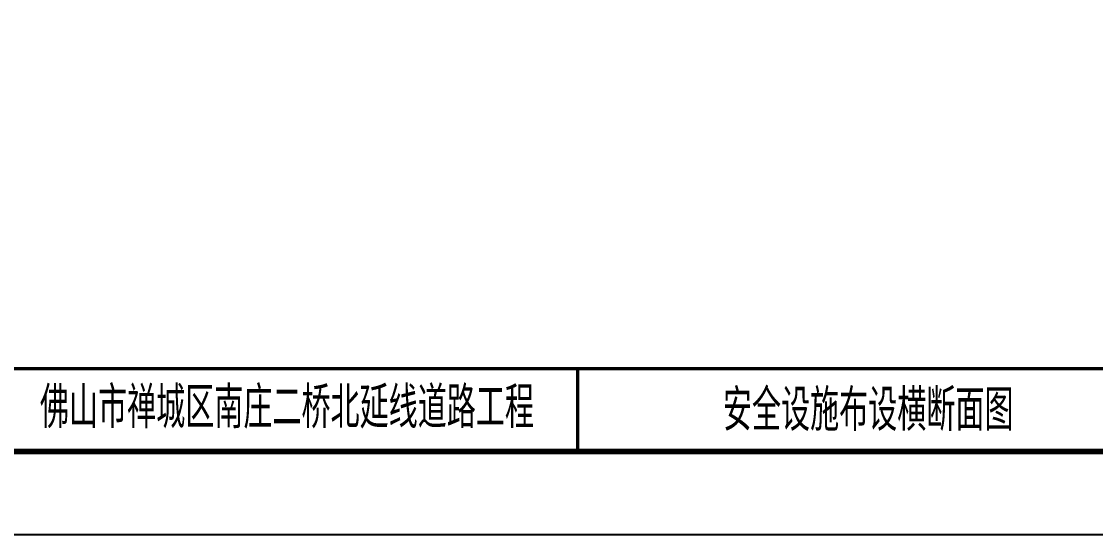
# Model space of a CAD drawing. Extents: x -941089 to 947074, y -2579987 to 8.
# Drawn here: x 2055.7 to 2185.1, y -288.8 to -227 of the extents above; entities that cross this region are included whole.
import ezdxf
from ezdxf.enums import TextEntityAlignment as Align

# ---------------------------------------------------------------- set-up
doc = ezdxf.new("R2010")
doc.units = 0
doc.header["$LTSCALE"] = 5
doc.layers.get('0').update_dxf_attribs({"linetype": 'CONTINUOUS'})
doc.layers.add('图框', color=7, linetype='CONTINUOUS')
doc.layers.add('尺寸标注', color=7, linetype='CONTINUOUS')
doc.styles.get("Standard").update_dxf_attribs({"font": 'simplex1.shx', "width": 0.7, "bigfont": 'hztxt.shx'})

# ---------------------------------------------------------------- blocks, each defined once
blk = doc.blocks.new('series')
at = {"width": 0.75}
for tag, height, p in [('页码', 4, (-35, -19)), ('图名', 5, (-220, -282)), ('图号', 5, (-20, -282))]:
    blk.add_attdef(tag, text='', height=height, dxfattribs=at).set_placement(p, align=Align.MIDDLE_CENTER)
blk = doc.blocks.new('123')
at = {"layer": '图框'}
blk.add_lwpolyline([(2377.69, -288.85), (2377.69, 8.15), (1957.69, 8.15), (1957.69, -288.85)], close=True, dxfattribs=at)

msp = doc.modelspace()

# ---------------------------------------------------------------- linework, layer by layer
at = {"layer": '图框'}
for points, const_width in [([(2367.68936, -1.84829), (1987.68936, -1.84829), (1987.68936, -278.84829), (2367.68936, -278.84829), (2367.68936, -1.84829)], 0.7), ([(1987.68936, -268.84829), (2367.68936, -268.84829)], 0.4), ([(2122.68936, -278.84829), (2122.68936, -268.84829)], 0.4)]:
    msp.add_lwpolyline(points, dxfattribs=dict(at, const_width=const_width))

# ---------------------------------------------------------------- block references
ref = msp.add_blockref('series', (2377.68936, 8.15171), dxfattribs=at)
ref.add_attrib('图名', '安全设施布设横断面图', dxfattribs={"layer": '0', "height": 5, "width": 0.7}).set_placement((2157.68936, -273.84829), align=Align.MIDDLE_CENTER)
at = {"layer": '尺寸标注'}
msp.add_blockref('123', (0, 0), dxfattribs=at)

# ---------------------------------------------------------------- texts
at = {"layer": '图框', "width": 0.7}
msp.add_text('佛山市禅城区南庄二桥北延线道路工程', height=5, dxfattribs=at).set_placement((2087.68936, -273.53359), align=Align.MIDDLE_CENTER)

doc.saveas('drawing.dxf')
